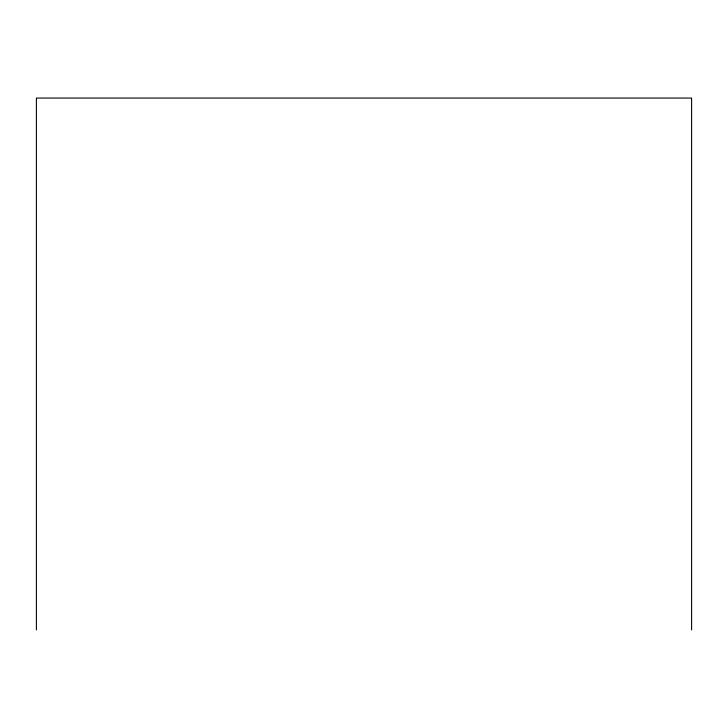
<?xml version="1.0" encoding="UTF-8"?>
<svg xmlns="http://www.w3.org/2000/svg" width="728" height="728" viewBox="0 0 728 728"><rect width="100%" height="100%" fill="white"/><g stroke="black" fill="none" stroke-linecap="round" stroke-linejoin="round"><path stroke-width="1.09" d="M691.6 629.938L691.6 98.062L36.4 98.062L36.4 629.938"/></g></svg>
